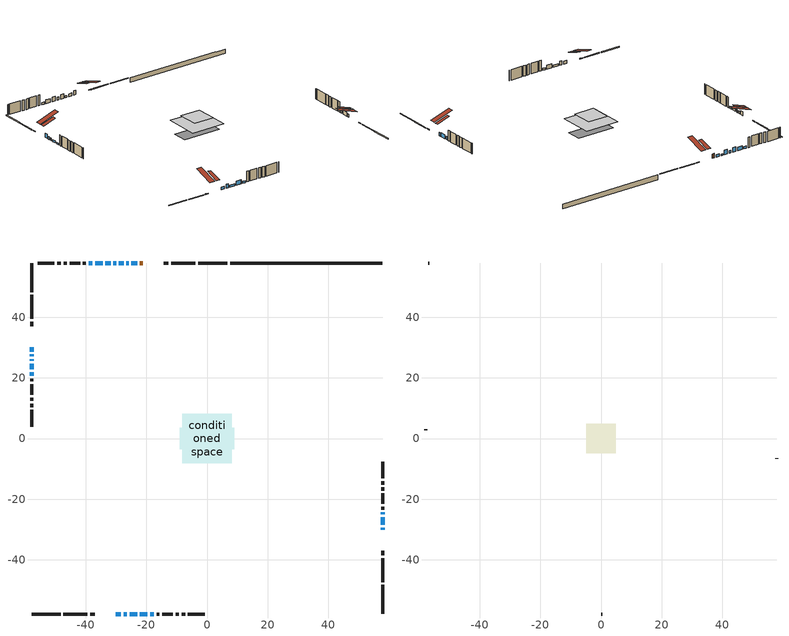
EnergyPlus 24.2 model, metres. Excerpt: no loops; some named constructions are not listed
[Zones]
conditioned space
 floor adiabatic (AdiabaticFloorConstruction): -8.15,-8.15 -8.15,8.15 8.15,8.15 8.15,-8.15 z3.05
 floor foundation (Slab1 construction): -9.02,-3.55 -9.02,3.55 9.02,3.55 9.02,-3.55 z-1.52
 wall outside (RimJoist1 construction): 6.67,57.89 -2.95,57.89 / -57.89,-57.89 -48.27,-57.89 / -57.89,57.89 -57.89,48.27 / 57.89,-57.89 57.89,-48.27 z0.61:0.91
 wall outside (RimJoist2 construction): -3.88,57.89 -11.78,57.89 / -47.34,-57.89 -39.44,-57.89 / -57.89,47.34 -57.89,39.44 / 57.89,-47.34 57.89,-39.44 z0.61:0.91
 wall outside (RimJoist3 construction): -12.71,57.89 -14.23,57.89 / -38.51,-57.89 -36.99,-57.89 / -57.89,38.51 -57.89,36.99 / 57.89,-38.51 57.89,-36.99 z0.61:0.91
 wall outside (AdiabaticWallConstruction 1): -21.14,57.89 -22.16,57.89 z0.61:2.64
 wall outside (AdiabaticWallConstruction): -30.08,-57.89 -28.4,-57.89 / -23.09,57.89 -24.92,57.89 / -57.89,27.72 -57.89,27.11 / -57.89,26.19 -57.89,25.57 / -29.99,57.89 -30.9,57.89 z0.61:1.83; -27.47,-57.89 -26.4,-57.89 / -57.89,30.08 -57.89,28.65 / 57.89,-28.44 57.89,-26 / -22.11,-57.89 -19.67,-57.89 z0.61:2.44; 57.89,-30.08 57.89,-29.36 / 57.89,-25.07 57.89,-24.36 z0.61:2.14; -25.84,57.89 -26.61,57.89 z0.61:1.37; -27.54,57.89 -29.06,57.89 / -31.83,57.89 -33.51,57.89 z0.61:2.64; -25.47,-57.89 -23.03,-57.89 / -57.89,24.65 -57.89,22.82 / -18.74,-57.89 -17.52,-57.89 z0.61:1.53; -57.89,21.89 -57.89,20.67 z0.61:1.22; -34.44,57.89 -36.88,57.89 z0.61:2.29; -37.8,57.89 -39.08,57.89 z0.61:1.63
 wall outside (Wall1 construction): -40.01,57.89 -40.93,57.89 / -16.59,-57.89 -15.67,-57.89 / -57.89,19.74 -57.89,18.82 / 57.89,-23.43 57.89,-22.51 z0.61:5.49
 wall outside (Wall2 construction): -41.85,57.89 -45.31,57.89 / -14.74,-57.89 -11.29,-57.89 / -57.89,17.89 -57.89,14.44 / 57.89,-21.58 57.89,-18.13 z0.61:5.49
 wall outside (Wall3 construction): -46.24,57.89 -47.31,57.89 / -10.36,-57.89 -9.29,-57.89 / -57.89,13.51 -57.89,12.44 / 57.89,-17.2 57.89,-16.13 z0.61:5.49
 wall outside (Wall4 construction): -48.23,57.89 -49.4,57.89 / -8.36,-57.89 -7.2,-57.89 / -57.89,11.51 -57.89,10.35 / 57.89,-15.2 57.89,-14.04 z0.61:5.49
 wall outside (Wall5 construction): -50.33,57.89 -55.81,57.89 / -6.27,-57.89 -0.79,-57.89 / -57.89,9.42 -57.89,3.94 / 57.89,-13.11 57.89,-7.63 z0.61:5.49
 wall foundation (FoundationWall1 construction): 7.6,57.89,-1.52 7.6,57.89,0.61 52.86,57.89,0.61 52.86,57.89,0.46 57.89,57.89,0.46 57.89,57.89,-1.52
 window (WindowConstruction 17): -30.08,-57.89 -28.4,-57.89 z0.61:1.83
 window (WindowConstruction 7): -27.47,-57.89 -26.4,-57.89 z0.61:2.44
 window (WindowConstruction 8): -57.89,30.08 -57.89,28.65 z0.61:2.44
 window (WindowConstruction 9): 57.89,-30.08 57.89,-29.37 z0.61:2.13
 window (WindowConstruction 10): -23.09,57.89 -24.92,57.89 z0.61:1.83
 window (WindowConstruction 11): -25.85,57.89 -26.61,57.89 z0.61:1.37
 window (WindowConstruction 12): -27.54,57.89 -29.06,57.89 z0.61:2.64
 window (WindowConstruction 13): -25.47,-57.89 -23.03,-57.89 z0.61:1.52
 window (WindowConstruction 14): -57.89,27.72 -57.89,27.11 z0.61:1.83
 window (WindowConstruction 15): -57.89,26.18 -57.89,25.58 z0.61:1.83
 window (WindowConstruction 18): -29.99,57.89 -30.9,57.89 z0.61:1.83
 window (WindowConstruction 16): -57.89,24.65 -57.89,22.82 z0.61:1.52
 window (WindowConstruction 19): -57.89,21.89 -57.89,20.67 z0.61:1.22
 window (WindowConstruction): 57.89,-28.44 57.89,-26 z0.61:2.44
 window (WindowConstruction 1): 57.89,-25.07 57.89,-24.36 z0.61:2.13
 window (WindowConstruction 2): -31.83,57.89 -33.51,57.89 z0.61:2.64
 window (WindowConstruction 3): -34.44,57.89 -36.88,57.89 z0.61:2.29
 window (WindowConstruction 4): -37.81,57.89 -39.08,57.89 z0.61:1.62
 window (WindowConstruction 5): -22.11,-57.89 -19.67,-57.89 z0.61:2.44
 window (WindowConstruction 6): -18.74,-57.89 -17.52,-57.89 z0.61:1.52
 door (Door): -21.14,57.89 -22.16,57.89 z0.61:2.64
 ceiling adiabatic (AdiabaticFloorConstruction): 8.15,-8.15 8.15,8.15 -8.15,8.15 -8.15,-8.15 z3.05
 roof outside (Roof2 construction): -20.22,57.89,5.49 -20.22,51.7,7.55 -18.58,51.7,7.55 -18.58,57.89,5.49; -31,-57.89,5.49 -31,-51.7,7.55 -32.64,-51.7,7.55 -32.64,-57.89,5.49; -57.89,31,5.49 -51.7,31,7.55 -51.7,32.64,7.55 -57.89,32.64,5.49; 57.89,-31,5.49 51.7,-31,7.55 51.7,-32.64,7.55 57.89,-32.64,5.49
attic - vented
 floor to conditioned space (Floor1 construction Reversed): -4.85,-4.85 -4.85,4.85 4.85,4.85 4.85,-4.85 z5.49
 wall outside (Wall6 construction): -56.74,57.89 -56.96,57.89 / 0.14,-57.89 0.37,-57.89 / -57.89,3.01 -57.89,2.78 / 57.89,-6.7 57.89,-6.47 z0.61:5.49
 roof outside (Roof1 construction): -17.66,57.89,5.49 -17.66,48.44,8.64 -15.16,48.44,8.64 -15.16,57.89,5.49; -33.56,-57.89,5.49 -33.56,-48.44,8.64 -36.06,-48.44,8.64 -36.06,-57.89,5.49; -57.89,33.56,5.49 -48.44,33.56,8.64 -48.44,36.06,8.64 -57.89,36.06,5.49; 57.89,-33.56,5.49 48.44,-33.56,8.64 48.44,-36.06,8.64 57.89,-36.06,5.49
[Schedule:Day:Interval]
clothes dryer exhaust 0 schedule day: No, 01:00, 0.123457, 02:00, 0.0740741, 03:00, 0.0493827, 04:00, 0.0246914, 05:00, 0.0493827, 06:00, 0.0740741, 07:00, 0.197531, 08:00, 0.395062, 09:00, 0.592593, 10:00, 0.839506, 11:00, 0.962963, 12:00, 1, 13:00, 0.91358, 14:00, 0.82716, 15:00, 0.716049, 16:00, 0.753086, 17:00, 0.679012, 18:00, 0.666667, 20:00, 0.62963, 21:00, 0.641975, 22:00, 0.666667, 23:00, 0.54321, 24:00, 0.296296
clothes dryer exhaust 0 schedule default day; cooling season schedule day; cooling season schedule day 2; cooling season schedule default day; exterior lighting schedule default day; natural vent schedule default day: No, 24:00, 0
cooling season schedule day 1: No, 24:00, 1
exterior lighting schedule day 10: No, 01:00, 0.552381, 03:00, 0.510952, 05:00, 0.483333, 06:00, 0.538571, 07:00, 0.607619, 08:00, 0.56619, 09:00, 0.428095, 10:00, 0.345238, 12:00, 0.331429, 13:00, 0.345238, 14:00, 0.386667, 15:00, 0.414286, 16:00, 0.483333, 17:00, 0.607619, 18:00, 0.773333, 19:00, 0.88381, 20:00, 0.939048, 21:00, 0.966667, 22:00, 0.897619, 23:00, 0.773333, 24:00, 0.649048
exterior lighting schedule day 11: No, 01:00, 0.571429, 03:00, 0.528571, 05:00, 0.5, 06:00, 0.557143, 07:00, 0.628571, 08:00, 0.585714, 09:00, 0.442857, 10:00, 0.357143, 12:00, 0.342857, 13:00, 0.357143, 14:00, 0.4, 15:00, 0.428571, 16:00, 0.5, 17:00, 0.628571, 18:00, 0.8, 19:00, 0.914286, 20:00, 0.971429, 21:00, 1, 22:00, 0.928571, 23:00, 0.8, 24:00, 0.671429
exterior lighting schedule day 6: No, 01:00, 0.390476, 03:00, 0.36119, 05:00, 0.341667, 06:00, 0.380714, 07:00, 0.429524, 08:00, 0.400238, 09:00, 0.302619, 10:00, 0.244048, 12:00, 0.234286, 13:00, 0.244048, 14:00, 0.273333, 15:00, 0.292857, 16:00, 0.341667, 17:00, 0.429524, 18:00, 0.546667, 19:00, 0.624762, 20:00, 0.66381, 21:00, 0.683333, 22:00, 0.634524, 23:00, 0.546667, 24:00, 0.45881
exterior lighting schedule day 7: No, 01:00, 0.419048, 03:00, 0.387619, 05:00, 0.366667, 06:00, 0.408571, 07:00, 0.460952, 08:00, 0.429524, 09:00, 0.324762, 10:00, 0.261905, 12:00, 0.251429, 13:00, 0.261905, 14:00, 0.293333, 15:00, 0.314286, 16:00, 0.366667, 17:00, 0.460952, 18:00, 0.586667, 19:00, 0.670476, 20:00, 0.712381, 21:00, 0.733333, 22:00, 0.680952, 23:00, 0.586667, 24:00, 0.492381
exterior lighting schedule day 8: No, 01:00, 0.466667, 03:00, 0.431667, 05:00, 0.408333, 06:00, 0.455, 07:00, 0.513333, 08:00, 0.478333, 09:00, 0.361667, 10:00, 0.291667, 12:00, 0.28, 13:00, 0.291667, 14:00, 0.326667, 15:00, 0.35, 16:00, 0.408333, 17:00, 0.513333, 18:00, 0.653333, 19:00, 0.746667, 20:00, 0.793333, 21:00, 0.816667, 22:00, 0.758333, 23:00, 0.653333, 24:00, 0.548333
exterior lighting schedule day 9: No, 01:00, 0.509524, 03:00, 0.47131, 05:00, 0.445833, 06:00, 0.496786, 07:00, 0.560476, 08:00, 0.522262, 09:00, 0.394881, 10:00, 0.318452, 12:00, 0.305714, 13:00, 0.318452, 14:00, 0.356667, 15:00, 0.382143, 16:00, 0.445833, 17:00, 0.560476, 18:00, 0.713333, 19:00, 0.815238, 20:00, 0.86619, 21:00, 0.891667, 22:00, 0.827976, 23:00, 0.713333, 24:00, 0.59869
[Schedule:Week:Daily]
clothes dryer exhaust 0 schedule Week Rule - Jan1-Dec31: clothes dryer exhaust 0 schedule day, clothes dryer exhaust 0 schedule day, clothes dryer exhaust 0 schedule day, clothes dryer exhaust 0 schedule day, clothes dryer exhaust 0 schedule day, clothes dryer exhaust 0 schedule day, clothes dryer exhaust 0 schedule day, clothes dryer exhaust 0 schedule default day, clothes dryer exhaust 0 schedule default day, clothes dryer exhaust 0 schedule default day, clothes dryer exhaust 0 schedule default day, clothes dryer exhaust 0 schedule default day
cooling season schedule Week Rule - Jan1-May26: cooling season schedule day, cooling season schedule day, cooling season schedule day, cooling season schedule day, cooling season schedule day, cooling season schedule day, cooling season schedule day, cooling season schedule default day, cooling season schedule default day, cooling season schedule default day, cooling season schedule default day, cooling season schedule default day
cooling season schedule Week Rule - May27-Jun2: cooling season schedule day, cooling season schedule day, cooling season schedule day, cooling season schedule day, cooling season schedule day, cooling season schedule day 1, cooling season schedule day 1, cooling season schedule default day, cooling season schedule default day, cooling season schedule default day, cooling season schedule default day, cooling season schedule default day
cooling season schedule Week Rule - Jun3-Aug25: cooling season schedule day 1, cooling season schedule day 1, cooling season schedule day 1, cooling season schedule day 1, cooling season schedule day 1, cooling season schedule day 1, cooling season schedule day 1, cooling season schedule default day, cooling season schedule default day, cooling season schedule default day, cooling season schedule default day, cooling season schedule default day
cooling season schedule Week Rule - Aug26-Sep1: cooling season schedule day 1, cooling season schedule day 1, cooling season schedule day 1, cooling season schedule day 1, cooling season schedule day 1, cooling season schedule day 1, cooling season schedule day 2, cooling season schedule default day, cooling season schedule default day, cooling season schedule default day, cooling season schedule default day, cooling season schedule default day
cooling season schedule Week Rule - Sep2-Dec31: cooling season schedule day 2, cooling season schedule day 2, cooling season schedule day 2, cooling season schedule day 2, cooling season schedule day 2, cooling season schedule day 2, cooling season schedule day 2, cooling season schedule default day, cooling season schedule default day, cooling season schedule default day, cooling season schedule default day, cooling season schedule default day
exterior lighting schedule Week Rule - Jul1-Jul28: exterior lighting schedule day 6, exterior lighting schedule day 6, exterior lighting schedule day 6, exterior lighting schedule day 6, exterior lighting schedule day 6, exterior lighting schedule day 6, exterior lighting schedule day 6, exterior lighting schedule default day, exterior lighting schedule default day, exterior lighting schedule default day, exterior lighting schedule default day, exterior lighting schedule default day
exterior lighting schedule Week Rule - Jul29-Aug4: exterior lighting schedule day 6, exterior lighting schedule day 6, exterior lighting schedule day 6, exterior lighting schedule day 7, exterior lighting schedule day 7, exterior lighting schedule day 7, exterior lighting schedule day 7, exterior lighting schedule default day, exterior lighting schedule default day, exterior lighting schedule default day, exterior lighting schedule default day, exterior lighting schedule default day
exterior lighting schedule Week Rule - Aug5-Aug25: exterior lighting schedule day 7, exterior lighting schedule day 7, exterior lighting schedule day 7, exterior lighting schedule day 7, exterior lighting schedule day 7, exterior lighting schedule day 7, exterior lighting schedule day 7, exterior lighting schedule default day, exterior lighting schedule default day, exterior lighting schedule default day, exterior lighting schedule default day, exterior lighting schedule default day
exterior lighting schedule Week Rule - Aug26-Sep1: exterior lighting schedule day 7, exterior lighting schedule day 7, exterior lighting schedule day 7, exterior lighting schedule day 7, exterior lighting schedule day 7, exterior lighting schedule day 7, exterior lighting schedule day 8, exterior lighting schedule default day, exterior lighting schedule default day, exterior lighting schedule default day, exterior lighting schedule default day, exterior lighting schedule default day
exterior lighting schedule Week Rule - Sep2-Sep29: exterior lighting schedule day 8, exterior lighting schedule day 8, exterior lighting schedule day 8, exterior lighting schedule day 8, exterior lighting schedule day 8, exterior lighting schedule day 8, exterior lighting schedule day 8, exterior lighting schedule default day, exterior lighting schedule default day, exterior lighting schedule default day, exterior lighting schedule default day, exterior lighting schedule default day
exterior lighting schedule Week Rule - Sep30-Oct6: exterior lighting schedule day 8, exterior lighting schedule day 9, exterior lighting schedule day 9, exterior lighting schedule day 9, exterior lighting schedule day 9, exterior lighting schedule day 9, exterior lighting schedule day 9, exterior lighting schedule default day, exterior lighting schedule default day, exterior lighting schedule default day, exterior lighting schedule default day, exterior lighting schedule default day
exterior lighting schedule Week Rule - Oct7-Oct27: exterior lighting schedule day 9, exterior lighting schedule day 9, exterior lighting schedule day 9, exterior lighting schedule day 9, exterior lighting schedule day 9, exterior lighting schedule day 9, exterior lighting schedule day 9, exterior lighting schedule default day, exterior lighting schedule default day, exterior lighting schedule default day, exterior lighting schedule default day, exterior lighting schedule default day
exterior lighting schedule Week Rule - Oct28-Nov3: exterior lighting schedule day 9, exterior lighting schedule day 9, exterior lighting schedule day 9, exterior lighting schedule day 9, exterior lighting schedule day 10, exterior lighting schedule day 10, exterior lighting schedule day 10, exterior lighting schedule default day, exterior lighting schedule default day, exterior lighting schedule default day, exterior lighting schedule default day, exterior lighting schedule default day
exterior lighting schedule Week Rule - Nov4-Nov24: exterior lighting schedule day 10, exterior lighting schedule day 10, exterior lighting schedule day 10, exterior lighting schedule day 10, exterior lighting schedule day 10, exterior lighting schedule day 10, exterior lighting schedule day 10, exterior lighting schedule default day, exterior lighting schedule default day, exterior lighting schedule default day, exterior lighting schedule default day, exterior lighting schedule default day
exterior lighting schedule Week Rule - Nov25-Dec1: exterior lighting schedule day 10, exterior lighting schedule day 10, exterior lighting schedule day 10, exterior lighting schedule day 10, exterior lighting schedule day 10, exterior lighting schedule day 10, exterior lighting schedule day 11, exterior lighting schedule default day, exterior lighting schedule default day, exterior lighting schedule default day, exterior lighting schedule default day, exterior lighting schedule default day
exterior lighting schedule Week Rule - Dec2-Dec31: exterior lighting schedule day 11, exterior lighting schedule day 11, exterior lighting schedule day 11, exterior lighting schedule day 11, exterior lighting schedule day 11, exterior lighting schedule day 11, exterior lighting schedule day 11, exterior lighting schedule default day, exterior lighting schedule default day, exterior lighting schedule default day, exterior lighting schedule default day, exterior lighting schedule default day
natural vent schedule Week Rule - Jan1-Dec31: natural vent schedule default day, natural vent schedule default day, natural vent schedule default day, natural vent schedule default day, natural vent schedule default day, natural vent schedule default day, natural vent schedule default day, natural vent schedule default day, natural vent schedule default day, natural vent schedule default day, natural vent schedule default day, natural vent schedule default day
[Schedule:Year]
clothes dryer exhaust 0 schedule: clothes dryer exhaust 0 schedule Week Rule - Jan1-Dec31, 1, 1, 12, 31
cooling season schedule: cooling season schedule Week Rule - Jan1-May26, 1, 1, 5, 26, cooling season schedule Week Rule - May27-Jun2, 5, 27, 6, 2, cooling season schedule Week Rule - Jun3-Aug25, 6, 3, 8, 25, cooling season schedule Week Rule - Aug26-Sep1, 8, 26, 9, 1, cooling season schedule Week Rule - Sep2-Dec31, 9, 2, 12, 31
natural vent schedule: natural vent schedule Week Rule - Jan1-Dec31, 1, 1, 12, 31
